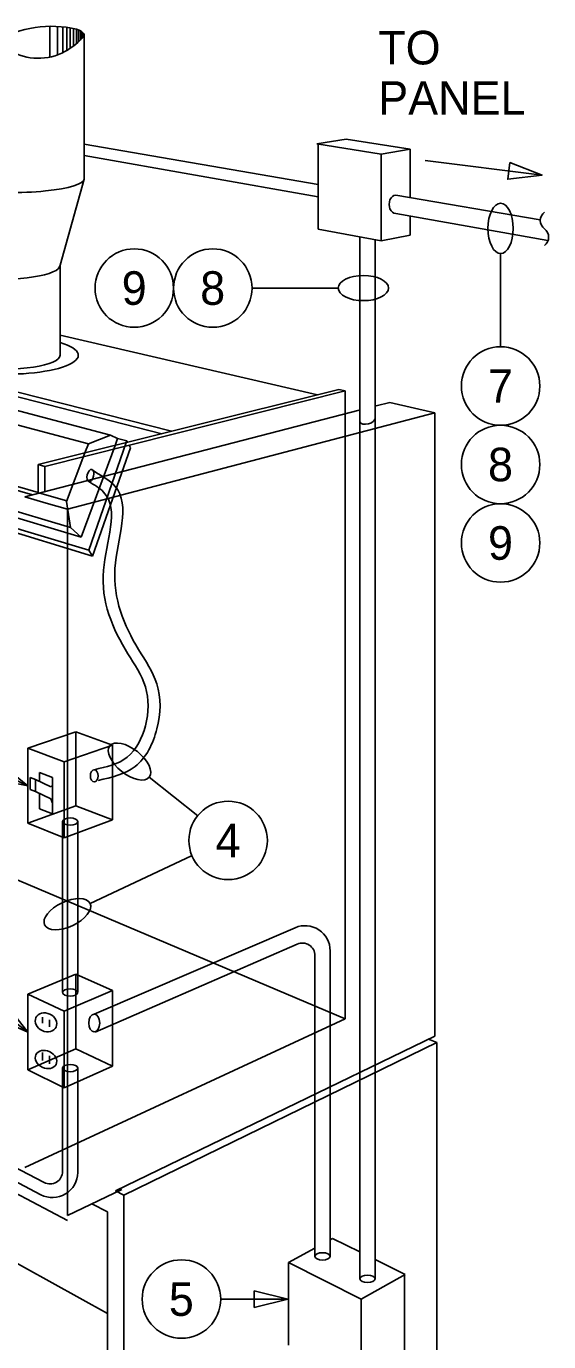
# Model space of a CAD drawing. Extents: x 10326.2 to 10373.6, y 10090.5 to 10133.8.
# Drawn here: x 10363.24 to 10373.61, y 10106.42 to 10132.54 of the extents above; entities that cross this region are included whole.
import ezdxf

# ---------------------------------------------------------------- set-up
doc = ezdxf.new("R2010")
doc.units = 0
for name, color, linetype in [('G-ANNO-TEXT', 7, 'Continuous'), ('G-DETL-LINE', 7, 'Continuous'), ('G-DETL-OTLN', 7, 'Continuous')]:
    doc.layers.add(name, color=color, linetype=linetype)

msp = doc.modelspace()

# ---------------------------------------------------------------- linework, layer by layer
at = {"layer": 'G-ANNO-TEXT'}
for p, q in [((10371.157, 10129.873), (10373.476, 10129.585)), ((10372.653, 10126.176), (10372.653, 10128.026)), ((10367.719, 10127.342), (10369.43, 10127.342)), ((10363.265, 10117.458), (10361.236, 10118.411)), ((10365.679, 10117.628), (10366.643, 10116.862)), ((10366.514, 10116.066), (10364.506, 10115.121)), ((10363.265, 10112.564), (10361.128, 10114.227)), ((10367.097, 10107.263), (10368.43, 10107.263))]:
    msp.add_line(p, q, dxfattribs=at)
for points in [[(10372.835, 10129.833), (10373.476, 10129.585), (10372.794, 10129.502)], [(10362.732, 10117.893), (10363.265, 10117.458), (10362.591, 10117.591)], [(10362.841, 10113.105), (10363.265, 10112.564), (10362.636, 10112.842)], [(10367.763, 10107.429), (10368.43, 10107.263), (10367.763, 10107.096)]]:
    msp.add_lwpolyline(points, close=True, dxfattribs=at)
for centre in [(10365.381, 10127.342), (10366.94, 10127.342), (10372.653, 10125.397), (10372.653, 10123.838), (10372.653, 10122.28), (10367.244, 10116.372), (10366.317, 10107.263)]:
    msp.add_circle(centre, 0.779, dxfattribs=at)
for centre, major_axis in [((10372.653, 10128.526), (0, 0.5)), ((10369.93, 10127.342), (0.5, 0)), ((10365.287, 10117.939), (-0.392, 0.311)), ((10364.053, 10114.908), (-0.452, -0.213))]:
    msp.add_ellipse(centre, major_axis=major_axis, ratio=0.5, dxfattribs=at)
at = {"layer": 'G-DETL-LINE'}
for p, q in [((10363.704, 10132.541), (10363.704, 10131.929)), ((10363.858, 10132.538), (10363.858, 10131.973)), ((10363.964, 10132.529), (10363.964, 10132.018)), ((10364.039, 10132.52), (10364.039, 10132.059)), ((10364.106, 10132.51), (10364.106, 10132.101)), ((10364.177, 10132.496), (10364.177, 10132.152)), ((10364.232, 10132.484), (10364.232, 10132.196)), ((10364.272, 10132.469), (10364.272, 10132.231)), ((10364.311, 10132.45), (10364.311, 10132.268)), ((10364.343, 10132.43), (10364.343, 10132.3)), ((10364.363, 10132.32), (10364.363, 10132.413)), ((10364.385, 10129.507), (10364.385, 10132.366)), ((10363.908, 10127.798), (10364.385, 10129.507)), ((10363.908, 10126.008), (10363.908, 10127.798)), ((10366.121, 10124.497), (10354.921, 10127.353)), ((10365.93, 10124.45), (10355.061, 10127.22)), ((10356.583, 10126.599), (10364.909, 10124.423)), ((10363.359, 10123.233), (10351.941, 10126.531)), ((10364.471, 10124.25), (10356.207, 10126.45)), ((10369.019, 10125.223), (10363.908, 10126.408)), ((10355.75, 10125.502), (10363.474, 10123.281)), ((10363.474, 10123.835), (10369.441, 10125.329)), ((10363.602, 10123.799), (10369.569, 10125.299)), ((10369.441, 10125.329), (10369.569, 10125.299)), ((10369.569, 10125.299), (10369.569, 10124.843)), ((10364.113, 10122.589), (10355.821, 10125.044)), ((10370.18, 10125.001), (10370.452, 10125.072)), ((10371.346, 10124.867), (10370.452, 10125.072)), ((10364.478, 10122.137), (10355.743, 10124.775)), ((10355.94, 10124.9), (10364.324, 10122.398)), ((10363.21, 10123.194), (10369.847, 10124.915)), ((10364.052, 10122.95), (10371.346, 10124.867)), ((10369.569, 10124.843), (10369.569, 10112.832)), ((10371.346, 10124.867), (10371.346, 10112.487)), ((10364.552, 10122.02), (10355.827, 10124.669)), ((10364.324, 10122.398), (10365, 10124.217)), ((10364.471, 10124.25), (10364.401, 10124.067)), ((10364.909, 10124.423), (10364.471, 10124.25)), ((10364.478, 10122.137), (10365.223, 10124.273)), ((10364.909, 10124.423), (10365.051, 10124.354)), ((10365, 10124.217), (10365.051, 10124.354)), ((10365.234, 10124.306), (10365.051, 10124.354)), ((10365.223, 10124.272), (10365.234, 10124.306)), ((10365.234, 10124.306), (10365.248, 10124.279)), ((10365.277, 10124.22), (10365.303, 10124.168)), ((10364.401, 10124.067), (10364.033, 10123.102)), ((10364.552, 10122.02), (10365.303, 10124.168)), ((10363.474, 10123.835), (10363.474, 10123.263)), ((10363.602, 10123.799), (10363.474, 10123.835)), ((10363.602, 10123.799), (10363.602, 10123.296)), ((10363.631, 10123.072), (10363.21, 10123.194)), ((10363.508, 10123.272), (10364.04, 10123.119)), ((10364.052, 10122.95), (10363.631, 10123.072)), ((10364.033, 10123.102), (10364.113, 10122.589)), ((10364.052, 10122.95), (10364.052, 10108.923)), ((10364.113, 10122.589), (10364.324, 10122.398)), ((10364.552, 10122.02), (10364.478, 10122.137)), ((10369.569, 10112.832), (10362.883, 10115.66)), ((10351.334, 10115.575), (10364.052, 10108.821)), ((10364.847, 10106.977), (10352.573, 10113.788)), ((10363.21, 10109.876), (10369.569, 10112.832)), ((10365.01, 10109.411), (10371.346, 10112.487)), ((10365.174, 10109.327), (10371.386, 10112.359)), ((10371.386, 10112.359), (10371.223, 10112.427)), ((10371.386, 10112.359), (10371.386, 10102.82)), ((10364.052, 10108.923), (10365.132, 10109.442)), ((10365.174, 10109.327), (10365.01, 10109.411)), ((10365.174, 10109.327), (10365.174, 10100.583)), ((10364.847, 10108.994), (10364.537, 10109.156)), ((10364.847, 10108.994), (10364.847, 10101.183))]:
    msp.add_line(p, q, dxfattribs=at)
for centre, radius, start, end in [((10363.737, 10130.349), 2.192, 76.8164, 120.2909), ((10363.331, 10133.262), 1.396, 296.0674, 316.983), ((10363.475, 10133.035), 1.129, 236.4681, 294.5395)]:
    msp.add_arc(centre, radius, start, end, dxfattribs=at)
for centre, major_axis, ratio, start_param, end_param in [((10362.851, 10132.366), (1.534, 0), 0.177547, 6.074036, 6.727023), ((10362.851, 10129.507), (1.534, 0), 0.177547, 3.141593, 6.283189), ((10362.851, 10127.798), (1.057, 0), 0.257692, 3.141592, 6.283189), ((10362.853, 10126.008), (1.417, 0), 0.265543, 3.036879, 7.014759), ((10362.851, 10126.008), (1.057, 0), 0.257692, 3.140004, 6.283189)]:
    msp.add_ellipse(centre, major_axis=major_axis, ratio=ratio, start_param=start_param, end_param=end_param, dxfattribs=at)
at = {"layer": 'G-DETL-OTLN'}
for p, q in [((10369.59, 10130.301), (10369.005, 10130.206)), ((10369.031, 10128.51), (10369.031, 10130.211)), ((10369.59, 10130.301), (10370.86, 10130.101)), ((10364.385, 10130.202), (10369.031, 10129.4)), ((10364.385, 10129.975), (10369.031, 10129.156)), ((10369.005, 10130.206), (10370.282, 10130.002)), ((10370.86, 10130.099), (10370.282, 10130.002)), ((10370.282, 10128.278), (10370.282, 10130.002)), ((10370.86, 10129.138), (10370.86, 10130.101)), ((10370.571, 10129.188), (10373.441, 10128.695)), ((10370.571, 10128.822), (10373.588, 10128.287)), ((10370.86, 10128.393), (10370.86, 10128.756)), ((10369.031, 10128.51), (10370.282, 10128.278)), ((10370.86, 10128.393), (10370.282, 10128.278)), ((10369.858, 10124.688), (10369.858, 10128.357)), ((10370.16, 10124.77), (10370.16, 10128.301)), ((10370.16, 10107.664), (10370.16, 10124.756)), ((10369.858, 10107.664), (10369.858, 10124.676)), ((10364.612, 10123.684), (10364.539, 10123.739)), ((10363.265, 10118.204), (10364.222, 10118.531)), ((10364.222, 10118.531), (10364.222, 10117.061)), ((10364.222, 10118.531), (10364.949, 10118.266)), ((10363.265, 10118.204), (10363.265, 10116.713)), ((10363.265, 10118.204), (10363.991, 10117.931)), ((10364.949, 10118.266), (10363.991, 10117.931)), ((10364.949, 10116.778), (10364.949, 10118.266)), ((10363.991, 10117.931), (10363.991, 10116.421)), ((10363.5, 10117.72), (10363.755, 10117.623)), ((10363.5, 10117.72), (10363.5, 10117.545)), ((10363.315, 10117.624), (10363.42, 10117.583)), ((10363.315, 10117.624), (10363.315, 10117.385)), ((10363.726, 10117.437), (10363.42, 10117.583)), ((10363.42, 10117.583), (10363.42, 10117.344)), ((10363.726, 10117.437), (10363.758, 10117.472)), ((10363.755, 10117.623), (10363.755, 10116.899)), ((10363.315, 10117.385), (10363.42, 10117.344)), ((10363.726, 10117.198), (10363.42, 10117.344)), ((10363.5, 10117.305), (10363.5, 10116.999)), ((10363.726, 10117.198), (10363.758, 10117.109)), ((10363.265, 10116.713), (10364.222, 10117.061)), ((10363.5, 10116.999), (10363.755, 10116.899)), ((10364.222, 10117.061), (10364.949, 10116.778)), ((10363.265, 10116.713), (10363.991, 10116.421)), ((10363.957, 10116.746), (10363.957, 10113.366)), ((10363.991, 10116.421), (10364.949, 10116.778)), ((10364.257, 10116.746), (10364.257, 10113.356)), ((10352.244, 10115.503), (10363.591, 10109.577)), ((10352.19, 10115.309), (10363.524, 10109.336)), ((10368.572, 10114.638), (10364.585, 10112.922)), ((10368.617, 10114.314), (10364.602, 10112.562)), ((10368.967, 10108.111), (10368.967, 10114.085)), ((10369.27, 10108.111), (10369.27, 10114.179)), ((10363.265, 10113.316), (10364.222, 10113.714)), ((10364.222, 10113.714), (10364.222, 10112.233)), ((10364.222, 10113.714), (10364.949, 10113.39)), ((10363.265, 10113.316), (10363.265, 10111.813)), ((10363.265, 10113.316), (10363.991, 10112.982)), ((10363.991, 10112.982), (10364.949, 10113.39)), ((10364.949, 10111.89), (10364.949, 10113.39)), ((10363.991, 10112.982), (10363.991, 10111.459)), ((10363.561, 10112.861), (10363.561, 10112.743)), ((10363.695, 10112.809), (10363.695, 10112.672)), ((10363.265, 10111.813), (10364.222, 10112.233)), ((10364.222, 10112.233), (10364.949, 10111.89)), ((10363.561, 10112.16), (10363.561, 10112)), ((10363.695, 10112.096), (10363.695, 10111.936)), ((10363.265, 10111.813), (10363.991, 10111.459)), ((10363.957, 10111.846), (10363.957, 10109.799)), ((10363.991, 10111.459), (10364.949, 10111.89)), ((10364.257, 10111.851), (10364.257, 10109.778)), ((10368.962, 10108.271), (10368.444, 10107.991)), ((10369.318, 10108.463), (10369.272, 10108.438)), ((10369.318, 10108.463), (10369.857, 10108.198)), ((10370.161, 10108.048), (10370.757, 10107.754)), ((10368.444, 10107.991), (10369.884, 10107.261)), ((10368.444, 10107.991), (10368.444, 10106.35)), ((10370.757, 10107.754), (10369.884, 10107.261)), ((10370.743, 10107.746), (10370.743, 10106.091)), ((10369.884, 10107.261), (10369.884, 10105.582))]:
    msp.add_line(p, q, dxfattribs=at)
for centre, radius, start, end in [((10373.649, 10128.684), 0.208, 126.8699, 233.1301), ((10373.399, 10128.351), 0.208, 306.8699, 53.1301), ((10368.77, 10114.179), 0.5, 0, 113.2979), ((10368.717, 10114.085), 0.25, 0, 113.5724), ((10363.757, 10109.778), 0.5, 242.2114, 0), ((10363.707, 10109.799), 0.25, 242.425, 0)]:
    msp.add_arc(centre, radius, start, end, dxfattribs=at)
for centre, major_axis, ratio, start_param, end_param in [((10370.571, 10129.005), (0, 0.183), 0.716125, 0, 3.141593), ((10370.009, 10124.729), (0.151, 0.041), 0.547732, 3.141651, 6.283185)]:
    msp.add_ellipse(centre, major_axis=major_axis, ratio=ratio, start_param=start_param, end_param=end_param, dxfattribs=at)
for centre, major_axis, ratio in [((10364.509, 10123.619), (0.03, 0.12), 0.523516), ((10364.585, 10117.655), (0, 0.122), 0.622699), ((10364.107, 10116.746), (0.151, 0), 0.482946), ((10364.107, 10113.353), (0.151, 0), 0.482946), ((10363.628, 10112.759), (0.2, -0.093), 0.81592), ((10364.585, 10112.746), (0, 0.176), 0.622699), ((10363.628, 10112.021), (0.2, -0.096), 0.76443), ((10364.107, 10111.851), (0.151, 0), 0.482946), ((10369.119, 10108.111), (0.151, 0), 0.482946), ((10370.009, 10107.664), (0.151, 0), 0.482946)]:
    msp.add_ellipse(centre, major_axis=major_axis, ratio=ratio, dxfattribs=at)
for points in [[(10364.666, 10117.564), (10365.398, 10117.841), (10365.829, 10118.588), (10365.829, 10119.482), (10365.467, 10120.162), (10364.998, 10121.771), (10364.998, 10123.408), (10364.612, 10123.684)], [(10364.585, 10117.777), (10365.241, 10118.025), (10365.601, 10118.649), (10365.601, 10119.425), (10365.255, 10120.076), (10364.77, 10121.739), (10364.77, 10123.291), (10364.479, 10123.498)]]:
    msp.add_spline(points, degree=3, dxfattribs=at)

# ---------------------------------------------------------------- texts
at = {"layer": 'G-ANNO-TEXT'}
for s, height, p in [('TO', 0.6667, (10370.224, 10131.784)), ('PANEL', 0.6667, (10370.224, 10130.784)), ('9', 0.667, (10365.131, 10127.009)), ('8', 0.667, (10366.689, 10127.009)), ('7', 0.667, (10372.403, 10125.063)), ('8', 0.667, (10372.403, 10123.505)), ('9', 0.667, (10372.403, 10121.946)), ('4', 0.667, (10366.994, 10116.039)), ('5', 0.667, (10366.067, 10106.929))]:
    msp.add_text(s, height=height, dxfattribs=at).set_placement(p)

doc.saveas('drawing.dxf')
